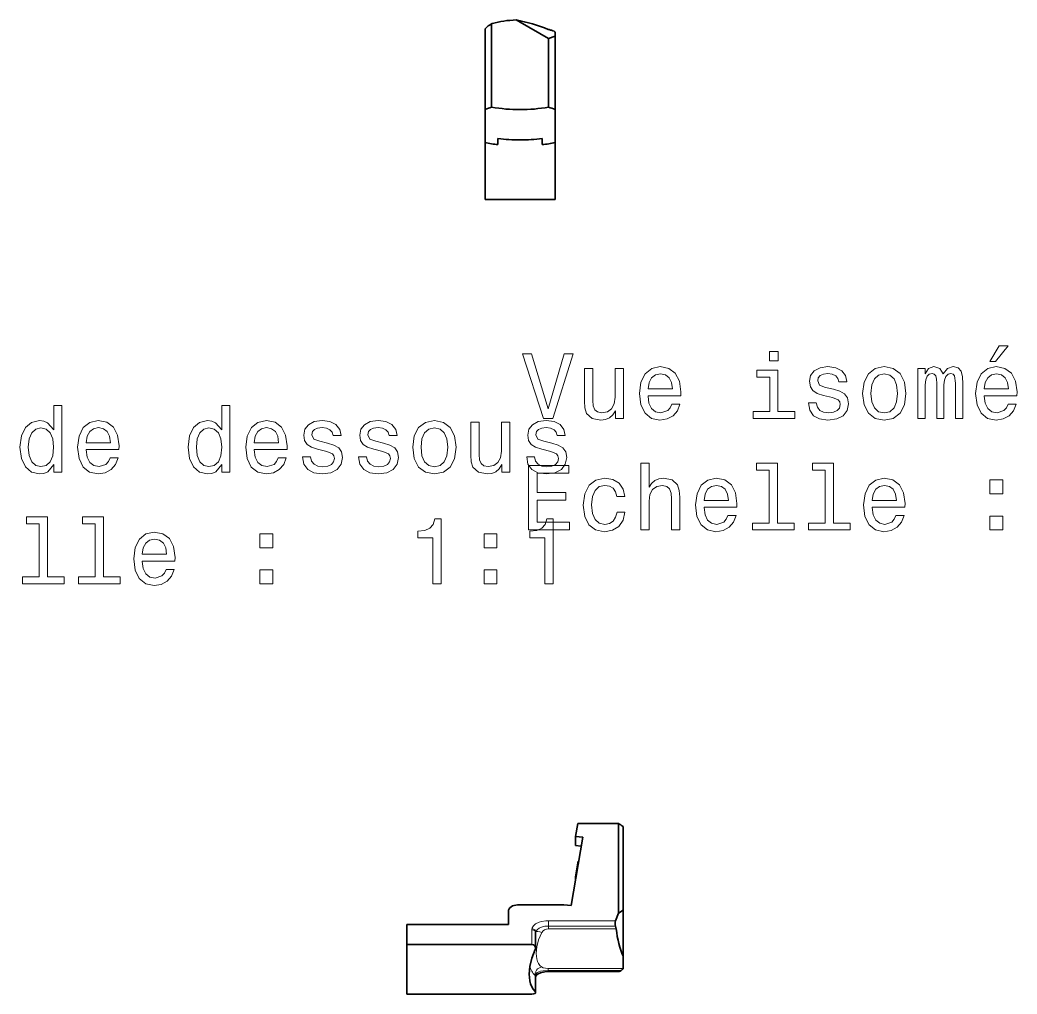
# Model space of a CAD drawing. Extents: x 550 to 772, y 358 to 469.
# Drawn here: x 606.9 to 661, y 415.9 to 468.7 of the extents above; entities that cross this region are included whole.
import ezdxf

# ---------------------------------------------------------------- set-up
doc = ezdxf.new("R2010")
doc.units = 0

msp = doc.modelspace()

# ---------------------------------------------------------------- linework, layer by layer
at = {"color": 7, "lineweight": 35, "ltscale": 0.006216}
msp.add_line((634.04425, 468.553955), (633.828918, 468.678284), dxfattribs=at)
at = {"color": 7, "lineweight": 35, "ltscale": 0.044529}
msp.add_line((634.04425, 468.553955), (635.586792, 467.663361), dxfattribs=at)
at = {"color": 7, "lineweight": 35, "ltscale": 0.107817}
msp.add_line((632.144226, 463.82489), (632.144226, 468.137573), dxfattribs=at)
at = {"color": 7, "lineweight": 35, "ltscale": 0.1129}
msp.add_line((632.501709, 463.955688), (632.501709, 468.47168), dxfattribs=at)
at = {"color": 7, "lineweight": 35, "ltscale": 0.00519}
msp.add_line((635.944275, 467.793762), (635.944275, 468.001343), dxfattribs=at)
at = {"color": 7, "lineweight": 35, "ltscale": 0.009513}
msp.add_line((635.586792, 467.663361), (635.944275, 467.793762), dxfattribs=at)
at = {"color": 7, "lineweight": 35, "ltscale": 0.092692}
msp.add_line((635.586792, 463.955688), (635.586792, 467.663361), dxfattribs=at)
at = {"color": 7, "lineweight": 35, "ltscale": 0.099222}
msp.add_line((635.944275, 463.82489), (635.944275, 467.793762), dxfattribs=at)
at = {"color": 7, "lineweight": 35, "ltscale": 0.044949}
for p, q in [((632.144226, 463.82489), (632.144226, 462.026917)), ((635.944275, 462.026917), (635.944275, 463.82489))]:
    msp.add_line(p, q, dxfattribs=at)
at = {"color": 7, "lineweight": 35, "ltscale": 0.001044}
msp.add_line((635.944275, 463.385681), (635.944275, 463.42746), dxfattribs=at)
at = {"color": 7, "lineweight": 35, "ltscale": 0.010401}
msp.add_line((635.944275, 463.385712), (635.944275, 462.969666), dxfattribs=at)
at = {"color": 7, "lineweight": 35, "ltscale": 0.005283}
msp.add_line((635.944275, 462.969666), (635.944275, 462.758362), dxfattribs=at)
at = {"color": 7, "lineweight": 35, "ltscale": 0.095541}
msp.add_line((635.944275, 458.936707), (635.944275, 462.758362), dxfattribs=at)
at = {"color": 7, "lineweight": 35, "ltscale": 0.077255}
msp.add_line((632.144226, 458.936707), (632.144226, 462.026917), dxfattribs=at)
at = {"color": 7, "lineweight": 35, "ltscale": 0.008224}
for p, q in [((632.844238, 461.917603), (632.844238, 462.246582)), ((635.244263, 462.246582), (635.244263, 461.917603))]:
    msp.add_line(p, q, dxfattribs=at)
at = {"color": 7, "lineweight": 35, "ltscale": 0.047501}
for q in [(632.144226, 458.936707), (635.944275, 458.936707)]:
    msp.add_line((634.04425, 458.936707), q, dxfattribs=at)
at = {"color": 7, "lineweight": 35, "ltscale": 0.017804}
msp.add_line((637.04718, 424.413635), (637.167358, 425.115601), dxfattribs=at)
at = {"color": 7, "lineweight": 35, "ltscale": 0.055051}
msp.add_line((637.167358, 425.115601), (639.369385, 425.115601), dxfattribs=at)
at = {"color": 7, "lineweight": 35, "ltscale": 0.121522}
msp.add_line((639.369385, 425.115601), (639.369385, 420.25473), dxfattribs=at)
at = {"color": 7, "lineweight": 35, "ltscale": 0.113525}
msp.add_line((639.622192, 424.955444), (639.622192, 420.414429), dxfattribs=at)
at = {"color": 7, "lineweight": 35, "ltscale": 0.094031}
msp.add_line((637.444336, 424.379639), (636.809753, 420.672302), dxfattribs=at)
at = {"color": 7, "lineweight": 35, "ltscale": 0.009965}
msp.add_line((637.04718, 424.413635), (637.444336, 424.379639), dxfattribs=at)
at = {"color": 7, "lineweight": 35, "ltscale": 0.012375}
msp.add_line((637.04718, 423.91864), (637.04718, 424.413635), dxfattribs=at)
at = {"color": 7, "lineweight": 35, "ltscale": 0.00787}
msp.add_line((637.04718, 423.91864), (637.36084, 423.891815), dxfattribs=at)
at = {"color": 7, "lineweight": 35, "ltscale": 0.021902}
msp.add_line((637.195007, 423.085114), (637.04718, 422.221588), dxfattribs=at)
at = {"color": 7, "lineweight": 35, "ltscale": 0.000693}
msp.add_line((637.195007, 423.085114), (637.222717, 423.085114), dxfattribs=at)
at = {"color": 7, "lineweight": 35, "ltscale": 0.00405}
msp.add_line((637.04718, 422.221588), (637.04718, 422.05957), dxfattribs=at)
at = {"color": 7, "lineweight": 35, "ltscale": 0.000686}
msp.add_line((637.04718, 422.221588), (637.074524, 422.219238), dxfattribs=at)
at = {"color": 7, "lineweight": 35, "ltscale": 0.012738}
msp.add_line((634.42218, 420.706268), (633.912659, 420.706268), dxfattribs=at)
at = {"color": 7, "lineweight": 35, "ltscale": 0.049762}
msp.add_line((634.42218, 420.706268), (636.412659, 420.706268), dxfattribs=at)
at = {"color": 7, "lineweight": 35, "ltscale": 0.009964}
msp.add_line((636.412659, 420.706268), (636.809753, 420.672302), dxfattribs=at)
at = {"color": 7, "lineweight": 35, "ltscale": 0.007476}
msp.add_line((639.622192, 420.414429), (639.369385, 420.25473), dxfattribs=at)
at = {"color": 7, "lineweight": 35, "ltscale": 0.054536}
msp.add_line((639.622192, 418.232971), (639.622192, 420.414429), dxfattribs=at)
at = {"color": 7, "lineweight": 35, "ltscale": 0.017678}
msp.add_line((633.412659, 420.352722), (633.412659, 419.645599), dxfattribs=at)
at = {"color": 7, "lineweight": 13, "ltscale": 0.090823}
for p, q in [((639.213623, 419.844727), (635.580688, 419.844727)), ((639.213623, 419.56189), (635.580688, 419.56189))]:
    msp.add_line(p, q, dxfattribs=at)
at = {"color": 7, "lineweight": 13, "ltscale": 0.007071}
msp.add_line((635.580688, 419.56189), (635.580688, 419.844727), dxfattribs=at)
at = {"color": 7, "lineweight": 35, "ltscale": 0.010965}
msp.add_line((639.369385, 420.25473), (639.213623, 419.844727), dxfattribs=at)
at = {"color": 7, "lineweight": 35, "ltscale": 0.027148}
msp.add_line((627.912659, 419.645599), (627.912659, 418.559692), dxfattribs=at)
at = {"color": 7, "lineweight": 35, "ltscale": 0.1375}
msp.add_line((627.912659, 419.645599), (633.412659, 419.645599), dxfattribs=at)
at = {"color": 7, "lineweight": 13, "ltscale": 0.016944}
msp.add_line((634.68573, 419.354736), (634.68573, 418.676971), dxfattribs=at)
at = {"color": 7, "lineweight": 13, "ltscale": 0.003716}
msp.add_line((635.580688, 419.413269), (635.580688, 419.56189), dxfattribs=at)
at = {"color": 7, "lineweight": 13, "ltscale": 0.091696}
msp.add_line((635.580688, 419.413269), (639.248535, 419.413269), dxfattribs=at)
at = {"color": 7, "lineweight": 35, "ltscale": 0.00049}
msp.add_line((634.885742, 419.213318), (634.887634, 419.232819), dxfattribs=at)
at = {"color": 7, "lineweight": 35, "ltscale": 0.016944}
msp.add_line((634.885742, 419.213318), (634.885742, 418.535553), dxfattribs=at)
at = {"color": 7, "lineweight": 35, "ltscale": 0.162738}
for p, q in [((627.912659, 418.559692), (634.42218, 418.559692)), ((627.912659, 415.872681), (634.42218, 415.872681))]:
    msp.add_line(p, q, dxfattribs=at)
at = {"color": 7, "lineweight": 35, "ltscale": 0.040204}
msp.add_line((627.912659, 418.559692), (627.912659, 416.951538), dxfattribs=at)
at = {"color": 7, "lineweight": 35, "ltscale": 0.006589}
msp.add_line((634.42218, 418.559692), (634.68573, 418.559692), dxfattribs=at)
at = {"color": 7, "lineweight": 13, "ltscale": 0.002932}
msp.add_line((634.68573, 418.676971), (634.68573, 418.559692), dxfattribs=at)
at = {"color": 7, "lineweight": 35, "ltscale": 0.004295}
msp.add_line((634.885742, 418.535553), (634.885742, 418.36377), dxfattribs=at)
at = {"color": 7, "lineweight": 35, "ltscale": 0.007613}
msp.add_line((639.622192, 418.232971), (639.622192, 417.928436), dxfattribs=at)
at = {"color": 7, "lineweight": 35, "ltscale": 0.01673}
msp.add_line((639.622192, 417.928406), (639.622192, 417.259186), dxfattribs=at)
at = {"color": 7, "lineweight": 13, "ltscale": 0.002625}
msp.add_line((635.566467, 417.259186), (635.566467, 417.154175), dxfattribs=at)
at = {"color": 7, "lineweight": 13, "ltscale": 0.101393}
msp.add_line((635.566467, 417.259186), (639.622192, 417.259186), dxfattribs=at)
at = {"color": 7, "lineweight": 13, "ltscale": 0.098792}
msp.add_line((635.566467, 417.154175), (639.518127, 417.154175), dxfattribs=at)
at = {"color": 7, "lineweight": 13, "ltscale": 0.001653}
msp.add_line((635.566467, 417.088074), (635.566467, 417.154175), dxfattribs=at)
at = {"color": 7, "lineweight": 35, "ltscale": 0.000404}
msp.add_line((639.622192, 417.259186), (639.622192, 417.243011), dxfattribs=at)
at = {"color": 7, "lineweight": 35, "ltscale": 0.026971}
msp.add_line((627.912659, 415.872681), (627.912659, 416.951538), dxfattribs=at)
at = {"color": 7, "lineweight": 13, "ltscale": 0.016921}
msp.add_line((634.85907, 416.199921), (634.859131, 416.87677), dxfattribs=at)
at = {"color": 7, "lineweight": 13, "ltscale": 0.000249}
msp.add_line((634.865601, 416.869171), (634.859131, 416.87677), dxfattribs=at)
at = {"color": 7, "lineweight": 13, "ltscale": 0.016933}
msp.add_line((634.865601, 416.869171), (634.865601, 416.191864), dxfattribs=at)
at = {"color": 7, "lineweight": 35, "ltscale": 0.016933}
msp.add_line((634.885864, 416.807129), (634.885864, 416.129791), dxfattribs=at)
at = {"color": 7, "lineweight": 35, "ltscale": 0.096109}
msp.add_line((635.566467, 417.088074), (639.410828, 417.088074), dxfattribs=at)
at = {"color": 7, "lineweight": 13, "ltscale": 0.004839}
msp.add_line((634.85907, 416.199921), (634.85907, 416.006348), dxfattribs=at)
at = {"color": 7, "lineweight": 13, "ltscale": 0.004797}
msp.add_line((634.865601, 416.191864), (634.865601, 415.999969), dxfattribs=at)
at = {"color": 7, "lineweight": 35, "ltscale": 0.004253}
msp.add_line((634.885864, 416.129791), (634.885864, 415.959656), dxfattribs=at)
at = {"color": 7, "lineweight": 35, "ltscale": 0.006592}
msp.add_line((634.42218, 415.872681), (634.685852, 415.872681), dxfattribs=at)
at = {"color": 7, "lineweight": 35, "ltscale": 0.000228}
msp.add_line((634.865601, 415.999969), (634.85907, 416.006348), dxfattribs=at)
at = {"color": 7, "lineweight": 13}
for points in [[(648.03418, 450.701111), (647.565125, 450.701111), (647.565125, 450.196808), (648.03418, 450.196808)], [(659.502441, 450.156433), (659.799988, 450.156433), (660.501038, 451.013794), (660.006775, 451.013794)], [(636.439758, 450.585114), (635.562256, 447.604584), (634.659546, 450.585114), (634.18042, 450.585114), (635.31012, 447.080078), (635.814453, 447.080078), (636.918884, 450.585114)], [(639.642212, 449.7883), (639.198425, 449.7883), (639.198425, 448.224884), (639.14801, 447.861786), (639.00177, 447.599518), (638.77478, 447.438141), (638.477234, 447.387726), (638.240234, 447.42807), (638.088928, 447.549103), (638.003174, 447.755859), (637.983032, 448.04837), (637.983032, 449.7883), (637.539185, 449.7883), (637.539185, 448.008026), (637.554321, 447.649963), (637.650146, 447.352417), (637.942688, 447.080078), (638.411682, 446.984253), (638.663818, 447.019562), (638.880676, 447.110352), (639.067322, 447.266663), (639.218628, 447.493622), (639.218628, 447.080078), (639.642212, 447.080078)], [(640.978699, 448.305573), (642.753906, 448.305573), (642.758972, 448.51236), (642.678284, 449.092316), (642.45636, 449.526031), (642.103333, 449.7883), (641.634338, 449.884125), (641.175354, 449.783234), (640.822327, 449.500824), (640.595398, 449.041901), (640.514709, 448.436707), (640.590332, 447.816376), (640.817322, 447.362488), (641.165283, 447.080078), (641.619202, 446.984253), (642.012573, 447.049805), (642.335327, 447.221283), (642.572327, 447.493622), (642.708496, 447.85672), (642.269775, 447.85672), (642.178955, 447.654999), (642.047852, 447.503723), (641.674683, 447.38266), (641.387207, 447.438141), (641.170349, 447.614655), (641.029114, 447.90213), (640.978699, 448.290466)], [(648.019043, 447.453278), (648.019043, 449.69751), (646.879272, 449.69751), (646.879272, 449.319275), (647.575256, 449.319275), (647.575256, 447.453278), (646.66748, 447.453278), (646.66748, 447.080078), (648.93689, 447.080078), (648.93689, 447.453278)], [(651.02478, 448.6586), (650.59613, 448.75946), (650.278381, 448.875458), (650.172485, 449.112488), (650.202759, 449.278931), (650.308655, 449.399963), (650.480103, 449.475616), (650.727234, 449.505859), (650.964294, 449.475616), (651.150879, 449.384827), (651.271912, 449.248657), (651.322327, 449.067108), (651.756042, 449.067108), (651.756042, 449.077209), (651.68042, 449.404999), (651.473633, 449.662201), (651.150879, 449.823608), (650.727234, 449.884125), (650.298584, 449.823608), (649.985901, 449.657166), (649.789185, 449.410034), (649.728699, 449.097382), (649.774048, 448.794769), (649.915283, 448.582947), (650.147278, 448.431671), (650.485168, 448.325745), (650.979431, 448.204712), (651.281982, 448.078644), (651.362671, 447.977783), (651.392944, 447.826477), (651.347534, 447.639862), (651.226501, 447.498657), (651.029846, 447.407898), (650.767578, 447.377625), (650.490234, 447.407898), (650.288513, 447.513794), (650.152344, 447.685272), (650.096863, 447.922302), (649.668152, 447.922302), (649.73877, 447.518829), (649.945557, 447.226318), (650.273376, 447.049805), (650.727234, 446.984253), (651.201294, 447.049805), (651.549316, 447.226318), (651.761108, 447.508759), (651.836731, 447.876923), (651.781311, 448.194641), (651.624939, 448.411499), (651.367737, 448.552704)], [(652.603333, 448.431671), (652.684021, 447.816376), (652.916016, 447.362488), (653.28418, 447.080078), (653.778381, 446.984253), (654.267578, 447.080078), (654.635742, 447.357452), (654.867737, 447.81134), (654.953491, 448.431671), (654.867737, 449.046936), (654.635742, 449.505859), (654.267578, 449.783234), (653.778381, 449.884125), (653.28418, 449.783234), (652.916016, 449.500824), (652.684021, 449.046936)], [(655.593994, 447.080078), (656.002441, 447.080078), (656.002441, 448.890594), (656.02771, 449.162933), (656.103333, 449.359619), (656.219299, 449.475616), (656.370605, 449.520996), (656.491638, 449.480652), (656.572327, 449.379791), (656.612671, 449.208313), (656.627808, 448.981384), (656.627808, 447.080078), (657.011108, 447.080078), (657.011108, 448.890594), (657.036316, 449.157898), (657.112, 449.354584), (657.233032, 449.475616), (657.384338, 449.520996), (657.505371, 449.480652), (657.58606, 449.379791), (657.636475, 448.981384), (657.636475, 447.080078), (658.044983, 447.080078), (658.044983, 448.951111), (658.019775, 449.339447), (657.939087, 449.636993), (657.77771, 449.818542), (657.515442, 449.884125), (657.207825, 449.783234), (656.970764, 449.490753), (656.78418, 449.778198), (656.471497, 449.884125), (656.184021, 449.783234), (655.987305, 449.500824), (655.987305, 449.7883), (655.593994, 449.7883)], [(659.194824, 448.305573), (660.970032, 448.305573), (660.975098, 448.51236), (660.894409, 449.092316), (660.672485, 449.526031), (660.319458, 449.7883), (659.850464, 449.884125), (659.391541, 449.783234), (659.038513, 449.500824), (658.811523, 449.041901), (658.730835, 448.436707), (658.806519, 447.816376), (659.033447, 447.362488), (659.381409, 447.080078), (659.835327, 446.984253), (660.228699, 447.049805), (660.551453, 447.221283), (660.788513, 447.493622), (660.924683, 447.85672), (660.485901, 447.85672), (660.395142, 447.654999), (660.263977, 447.503723), (659.890808, 447.38266), (659.603333, 447.438141), (659.386475, 447.614655), (659.245239, 447.90213), (659.194824, 448.290466)], [(640.978699, 448.678772), (641.03418, 449.026764), (641.170349, 449.283966), (641.377075, 449.440308), (641.649414, 449.495789), (641.916748, 449.440308), (642.123474, 449.283966), (642.249573, 449.026764), (642.294983, 448.678772)], [(653.05719, 448.436707), (653.1026, 448.890594), (653.243835, 449.218414), (653.470764, 449.420135), (653.778381, 449.490753), (654.080994, 449.420135), (654.307922, 449.22345), (654.449158, 448.890594), (654.499573, 448.436707), (654.449158, 447.977783), (654.307922, 447.644928), (654.080994, 447.443176), (653.778381, 447.377625), (653.470764, 447.443176), (653.243835, 447.644928), (653.1026, 447.977783)], [(659.194824, 448.678772), (659.250305, 449.026764), (659.386475, 449.283966), (659.593262, 449.440308), (659.865601, 449.495789), (660.132874, 449.440308), (660.339661, 449.283966), (660.465698, 449.026764), (660.511108, 448.678772)], [(608.771973, 444.578949), (608.771973, 444.16037), (609.215759, 444.16037), (609.215759, 447.781403), (608.777039, 447.781403), (608.777039, 446.455048), (608.439148, 446.838318), (608.232361, 446.929108), (607.9953, 446.964417), (607.56665, 446.863525), (607.233826, 446.581116), (607.016968, 446.127228), (606.941284, 445.516998), (607.016968, 444.906769), (607.233826, 444.447845), (607.56665, 444.16037), (607.9953, 444.064545), (608.232361, 444.099854), (608.444153, 444.190643)], [(617.880066, 444.578949), (617.880066, 444.16037), (618.323853, 444.16037), (618.323853, 447.781403), (617.885071, 447.781403), (617.885071, 446.455048), (617.54718, 446.838318), (617.340454, 446.929108), (617.103394, 446.964417), (616.674744, 446.863525), (616.341858, 446.581116), (616.125, 446.127228), (616.049377, 445.516998), (616.125, 444.906769), (616.341858, 444.447845), (616.674744, 444.16037), (617.103394, 444.064545), (617.340454, 444.099854), (617.552246, 444.190643)], [(610.532043, 445.385864), (612.307312, 445.385864), (612.312317, 445.592651), (612.231628, 446.172607), (612.009766, 446.606323), (611.656738, 446.868591), (611.187683, 446.964417), (610.72876, 446.863525), (610.375732, 446.581116), (610.148804, 446.122192), (610.068115, 445.516998), (610.143738, 444.896667), (610.370667, 444.44278), (610.718689, 444.16037), (611.172546, 444.064545), (611.565918, 444.130096), (611.888672, 444.301575), (612.125732, 444.573914), (612.261902, 444.937012), (611.82312, 444.937012), (611.732361, 444.735291), (611.601257, 444.584015), (611.228027, 444.462952), (610.940552, 444.518433), (610.723694, 444.694946), (610.58252, 444.982422), (610.532043, 445.370758)], [(619.640137, 445.385864), (621.415344, 445.385864), (621.42041, 445.592651), (621.339722, 446.172607), (621.117798, 446.606323), (620.764771, 446.868591), (620.295776, 446.964417), (619.836853, 446.863525), (619.483826, 446.581116), (619.256836, 446.122192), (619.176147, 445.516998), (619.251831, 444.896667), (619.47876, 444.44278), (619.826721, 444.16037), (620.28064, 444.064545), (620.674011, 444.130096), (620.996765, 444.301575), (621.233826, 444.573914), (621.369995, 444.937012), (620.931213, 444.937012), (620.840454, 444.735291), (620.70929, 444.584015), (620.336121, 444.462952), (620.048645, 444.518433), (619.831787, 444.694946), (619.690552, 444.982422), (619.640137, 445.370758)], [(623.614197, 445.738892), (623.185547, 445.839752), (622.867798, 445.95575), (622.761902, 446.19278), (622.792175, 446.359222), (622.898071, 446.480255), (623.069519, 446.555908), (623.31665, 446.586151), (623.553711, 446.555908), (623.740295, 446.465118), (623.861328, 446.328949), (623.911743, 446.1474), (624.345459, 446.1474), (624.345459, 446.157501), (624.269836, 446.485291), (624.063049, 446.742493), (623.740295, 446.9039), (623.31665, 446.964417), (622.888, 446.9039), (622.575317, 446.737457), (622.378601, 446.490326), (622.318115, 446.177673), (622.363464, 445.875061), (622.5047, 445.663239), (622.736694, 445.511963), (623.074585, 445.406036), (623.568787, 445.285004), (623.871399, 445.158936), (623.952087, 445.058075), (623.982361, 444.906769), (623.936951, 444.720154), (623.815918, 444.578949), (623.619263, 444.48819), (623.356995, 444.457916), (623.07959, 444.48819), (622.877869, 444.594086), (622.741699, 444.765564), (622.686279, 445.002594), (622.257568, 445.002594), (622.328186, 444.599121), (622.534973, 444.30661), (622.862793, 444.130096), (623.31665, 444.064545), (623.79071, 444.130096), (624.138672, 444.30661), (624.350525, 444.58905), (624.426147, 444.957214), (624.370667, 445.274933), (624.214355, 445.491791), (623.957153, 445.632996)], [(626.650208, 445.738892), (626.221558, 445.839752), (625.903809, 445.95575), (625.797913, 446.19278), (625.828186, 446.359222), (625.934082, 446.480255), (626.10553, 446.555908), (626.352661, 446.586151), (626.589722, 446.555908), (626.776306, 446.465118), (626.897339, 446.328949), (626.947754, 446.1474), (627.38147, 446.1474), (627.38147, 446.157501), (627.305847, 446.485291), (627.09906, 446.742493), (626.776306, 446.9039), (626.352661, 446.964417), (625.924011, 446.9039), (625.611328, 446.737457), (625.414612, 446.490326), (625.354126, 446.177673), (625.399475, 445.875061), (625.54071, 445.663239), (625.772705, 445.511963), (626.110596, 445.406036), (626.604858, 445.285004), (626.90741, 445.158936), (626.988098, 445.058075), (627.018372, 444.906769), (626.973022, 444.720154), (626.851929, 444.578949), (626.655273, 444.48819), (626.393005, 444.457916), (626.115662, 444.48819), (625.91394, 444.594086), (625.777771, 444.765564), (625.72229, 445.002594), (625.293579, 445.002594), (625.364197, 444.599121), (625.570984, 444.30661), (625.898804, 444.130096), (626.352661, 444.064545), (626.826721, 444.130096), (627.174744, 444.30661), (627.386536, 444.58905), (627.462158, 444.957214), (627.406738, 445.274933), (627.250366, 445.491791), (626.993164, 445.632996)], [(628.22876, 445.511963), (628.309448, 444.896667), (628.541443, 444.44278), (628.909607, 444.16037), (629.403809, 444.064545), (629.893005, 444.16037), (630.261169, 444.437744), (630.493164, 444.891632), (630.578918, 445.511963), (630.493164, 446.127228), (630.261169, 446.586151), (629.893005, 446.863525), (629.403809, 446.964417), (628.909607, 446.863525), (628.541443, 446.581116), (628.309448, 446.127228)], [(633.483765, 446.868591), (633.039978, 446.868591), (633.039978, 445.305176), (632.989563, 444.942078), (632.843323, 444.67981), (632.616333, 444.518433), (632.318787, 444.468018), (632.081787, 444.508362), (631.930481, 444.629395), (631.844727, 444.836151), (631.824585, 445.128662), (631.824585, 446.868591), (631.380798, 446.868591), (631.380798, 445.088318), (631.395874, 444.730255), (631.491699, 444.432709), (631.784241, 444.16037), (632.253235, 444.064545), (632.505432, 444.099854), (632.72229, 444.190643), (632.908875, 444.346954), (633.060181, 444.573914), (633.060181, 444.16037), (633.483765, 444.16037)], [(635.758301, 445.738892), (635.32959, 445.839752), (635.011902, 445.95575), (634.906006, 446.19278), (634.936218, 446.359222), (635.042175, 446.480255), (635.213623, 446.555908), (635.460754, 446.586151), (635.697754, 446.555908), (635.884399, 446.465118), (636.005432, 446.328949), (636.055847, 446.1474), (636.489563, 446.1474), (636.489563, 446.157501), (636.41394, 446.485291), (636.207153, 446.742493), (635.884399, 446.9039), (635.460754, 446.964417), (635.032043, 446.9039), (634.71936, 446.737457), (634.522705, 446.490326), (634.462158, 446.177673), (634.507568, 445.875061), (634.648804, 445.663239), (634.880737, 445.511963), (635.218689, 445.406036), (635.712891, 445.285004), (636.015503, 445.158936), (636.096191, 445.058075), (636.126465, 444.906769), (636.081055, 444.720154), (635.960022, 444.578949), (635.763306, 444.48819), (635.501099, 444.457916), (635.223694, 444.48819), (635.021973, 444.594086), (634.885803, 444.765564), (634.830322, 445.002594), (634.401672, 445.002594), (634.47229, 444.599121), (634.679016, 444.30661), (635.006836, 444.130096), (635.460754, 444.064545), (635.934814, 444.130096), (636.282776, 444.30661), (636.494629, 444.58905), (636.570251, 444.957214), (636.514771, 445.274933), (636.358459, 445.491791), (636.101257, 445.632996)], [(608.070984, 446.565979), (608.363464, 446.495392), (608.585388, 446.298706), (608.716492, 445.970886), (608.766968, 445.516998), (608.716492, 445.058075), (608.585388, 444.730255), (608.363464, 444.528534), (608.070984, 444.462952), (607.793579, 444.528534), (607.581787, 444.730255), (607.440552, 445.06311), (607.395203, 445.516998), (607.440552, 445.965851), (607.581787, 446.29364), (607.793579, 446.495392)], [(610.532043, 445.759064), (610.587524, 446.107056), (610.723694, 446.364258), (610.930481, 446.520599), (611.20282, 446.57608), (611.470093, 446.520599), (611.67688, 446.364258), (611.802979, 446.107056), (611.848328, 445.759064)], [(617.179077, 446.565979), (617.471558, 446.495392), (617.693481, 446.298706), (617.824585, 445.970886), (617.875, 445.516998), (617.824585, 445.058075), (617.693481, 444.730255), (617.471558, 444.528534), (617.179077, 444.462952), (616.901672, 444.528534), (616.68988, 444.730255), (616.548645, 445.06311), (616.503235, 445.516998), (616.548645, 445.965851), (616.68988, 446.29364), (616.901672, 446.495392)], [(619.640137, 445.759064), (619.695618, 446.107056), (619.831787, 446.364258), (620.038574, 446.520599), (620.310913, 446.57608), (620.578186, 446.520599), (620.784973, 446.364258), (620.911011, 446.107056), (620.956421, 445.759064)], [(628.682617, 445.516998), (628.728027, 445.970886), (628.869263, 446.298706), (629.096191, 446.500427), (629.403809, 446.571045), (629.706421, 446.500427), (629.93335, 446.303741), (630.074585, 445.970886), (630.125, 445.516998), (630.074585, 445.058075), (629.93335, 444.72522), (629.706421, 444.523468), (629.403809, 444.457916), (629.096191, 444.523468), (628.869263, 444.72522), (628.728027, 445.058075)], [(634.503174, 441.033234), (636.722229, 441.033234), (636.722229, 441.456879), (634.967163, 441.456879), (634.967163, 442.642029), (636.530579, 442.642029), (636.530579, 443.060608), (634.967163, 443.060608), (634.967163, 444.109589), (636.681885, 444.109589), (636.681885, 444.533234), (634.503174, 444.533234)], [(640.590332, 441.033234), (641.03418, 441.033234), (641.03418, 442.596649), (641.079529, 442.954712), (641.22583, 443.216949), (641.452759, 443.378326), (641.755371, 443.438843), (641.997437, 443.388428), (642.148743, 443.252258), (642.224365, 443.025299), (642.249573, 442.722717), (642.249573, 441.033234), (642.693359, 441.033234), (642.693359, 442.813507), (642.673218, 443.17157), (642.582458, 443.469116), (642.284912, 443.741455), (641.820923, 443.83728), (641.568726, 443.801971), (641.351868, 443.706146), (641.170349, 443.55484), (641.03418, 443.348083), (641.03418, 444.654266), (640.590332, 444.654266)], [(647.544983, 444.281067), (647.544983, 441.406433), (646.632141, 441.406433), (646.632141, 441.033234), (648.896545, 441.033234), (648.896545, 441.406433), (647.98877, 441.406433), (647.98877, 444.654266), (646.848999, 444.654266), (646.848999, 444.281067)], [(650.580994, 444.281067), (650.580994, 441.406433), (649.668152, 441.406433), (649.668152, 441.033234), (651.932556, 441.033234), (651.932556, 441.406433), (651.02478, 441.406433), (651.02478, 444.654266), (649.88501, 444.654266), (649.88501, 444.281067)], [(639.279114, 442.84375), (639.717896, 442.84375), (639.627075, 443.247223), (639.410217, 443.564941), (639.072327, 443.761627), (638.633606, 443.83728), (638.149414, 443.736389), (637.781311, 443.453979), (637.549316, 442.995056), (637.468628, 442.379761), (637.54425, 441.769531), (637.771179, 441.315643), (638.129272, 441.033234), (638.618469, 440.937408), (639.052185, 441.013062), (639.390076, 441.224884), (639.62207, 441.557739), (639.7229, 442.001526), (639.299316, 442.001526), (639.223633, 441.719116), (639.082458, 441.507294), (638.880676, 441.37616), (638.633606, 441.335815), (638.325928, 441.401398), (638.104065, 441.603119), (637.967896, 441.930939), (637.922485, 442.394897), (637.967896, 442.848785), (638.10907, 443.176605), (638.33606, 443.378326), (638.633606, 443.448944), (638.895813, 443.403564), (639.092529, 443.287567), (639.223633, 443.095917)], [(644.014709, 442.258728), (645.789917, 442.258728), (645.794983, 442.465515), (645.714294, 443.045471), (645.492371, 443.479187), (645.139343, 443.741455), (644.670349, 443.83728), (644.211426, 443.736389), (643.858398, 443.453979), (643.631409, 442.995056), (643.55072, 442.389862), (643.626404, 441.769531), (643.853333, 441.315643), (644.201294, 441.033234), (644.655212, 440.937408), (645.048584, 441.00296), (645.371338, 441.174438), (645.608398, 441.446777), (645.744568, 441.809875), (645.305786, 441.809875), (645.215027, 441.608154), (645.083862, 441.456879), (644.710693, 441.335815), (644.423218, 441.391296), (644.20636, 441.56781), (644.065125, 441.855286), (644.014709, 442.243622)], [(653.122803, 442.258728), (654.89801, 442.258728), (654.903015, 442.465515), (654.822327, 443.045471), (654.600464, 443.479187), (654.247437, 443.741455), (653.778381, 443.83728), (653.319458, 443.736389), (652.966431, 443.453979), (652.739502, 442.995056), (652.658813, 442.389862), (652.734436, 441.769531), (652.961426, 441.315643), (653.309387, 441.033234), (653.763245, 440.937408), (654.156616, 441.00296), (654.479431, 441.174438), (654.716431, 441.446777), (654.8526, 441.809875), (654.413818, 441.809875), (654.323059, 441.608154), (654.191956, 441.456879), (653.818726, 441.335815), (653.531311, 441.391296), (653.314453, 441.56781), (653.173218, 441.855286), (653.122803, 442.243622)], [(659.502441, 442.990021), (660.198425, 442.990021), (660.198425, 443.741455), (659.502441, 443.741455)], [(644.014709, 442.631927), (644.07019, 442.979919), (644.20636, 443.237122), (644.413147, 443.393463), (644.685486, 443.448944), (644.952759, 443.393463), (645.159546, 443.237122), (645.285583, 442.979919), (645.330994, 442.631927)], [(653.122803, 442.631927), (653.178284, 442.979919), (653.314453, 443.237122), (653.521179, 443.393463), (653.793518, 443.448944), (654.060791, 443.393463), (654.267578, 443.237122), (654.393677, 442.979919), (654.439087, 442.631927)], [(607.990295, 441.361359), (607.990295, 438.486725), (607.077454, 438.486725), (607.077454, 438.113525), (609.341858, 438.113525), (609.341858, 438.486725), (608.434082, 438.486725), (608.434082, 441.734558), (607.294312, 441.734558), (607.294312, 441.361359)], [(611.026306, 441.361359), (611.026306, 438.486725), (610.113464, 438.486725), (610.113464, 438.113525), (612.377869, 438.113525), (612.377869, 438.486725), (611.470093, 438.486725), (611.470093, 441.734558), (610.330322, 441.734558), (610.330322, 441.361359)], [(629.313049, 438.113525), (629.771973, 438.113525), (629.771973, 441.638733), (629.429016, 441.638733), (629.338257, 441.331116), (629.156738, 441.124329), (628.879333, 441.003296), (628.496033, 440.962952), (628.496033, 440.604889), (629.313049, 440.604889)], [(635.385071, 438.113525), (635.843994, 438.113525), (635.843994, 441.638733), (635.501099, 441.638733), (635.410278, 441.331116), (635.22876, 441.124329), (634.951355, 441.003296), (634.568115, 440.962952), (634.568115, 440.604889), (635.385071, 440.604889)], [(659.502441, 441.033234), (660.198425, 441.033234), (660.198425, 441.784668), (659.502441, 441.784668)], [(613.568115, 439.33902), (615.343323, 439.33902), (615.348328, 439.545807), (615.267639, 440.125763), (615.045776, 440.559479), (614.692749, 440.821747), (614.223694, 440.917572), (613.764771, 440.816681), (613.411743, 440.534271), (613.184814, 440.075348), (613.104126, 439.470154), (613.179749, 438.849823), (613.406738, 438.395935), (613.7547, 438.113525), (614.208557, 438.0177), (614.601929, 438.083252), (614.924744, 438.25473), (615.161743, 438.527069), (615.297913, 438.890167), (614.859131, 438.890167), (614.768372, 438.688446), (614.637268, 438.53717), (614.264038, 438.416107), (613.976624, 438.471588), (613.759766, 438.648102), (613.61853, 438.935577), (613.568115, 439.323914)], [(613.568115, 439.712219), (613.623596, 440.060211), (613.759766, 440.317413), (613.966492, 440.473755), (614.238831, 440.529236), (614.506104, 440.473755), (614.712891, 440.317413), (614.838989, 440.060211), (614.884399, 439.712219)], [(619.947754, 440.070313), (620.643738, 440.070313), (620.643738, 440.821747), (619.947754, 440.821747)], [(632.091858, 440.070313), (632.787842, 440.070313), (632.787842, 440.821747), (632.091858, 440.821747)], [(619.947754, 438.113525), (620.643738, 438.113525), (620.643738, 438.86496), (619.947754, 438.86496)], [(632.091858, 438.113525), (632.787842, 438.113525), (632.787842, 438.86496), (632.091858, 438.86496)]]:
    msp.add_lwpolyline(points, close=True, dxfattribs=at)
for points in [[(634.691223, 419.411896), (634.704773, 419.460388), (634.768066, 419.568756), (634.888062, 419.675446), (635.086304, 419.771362), (635.199707, 419.803802), (635.443115, 419.839813), (635.580688, 419.844727)], [(634.902466, 419.27124), (634.979065, 419.365082), (635.082947, 419.439819), (635.200867, 419.494934), (635.389404, 419.545593), (635.580688, 419.56189)], [(634.912659, 418.075897), (634.947266, 418.433685), (635.049988, 418.816132), (635.220642, 419.20343)], [(635.203735, 417.340424), (635.116333, 417.424561), (635.044861, 417.522552), (634.985352, 417.643433), (634.943848, 417.778992), (634.912659, 418.075897)], [(635.566467, 417.154175), (635.287354, 417.138153), (635.15094, 417.111938), (635.055908, 417.079803), (634.972839, 417.034607), (634.897217, 416.960175), (634.865601, 416.869171)], [(635.566467, 417.259186), (635.420959, 417.268158), (635.293945, 417.295349), (635.203735, 417.340424)]]:
    msp.add_lwpolyline(points, dxfattribs=at)
at = {"color": 7, "lineweight": 35}
for points in [[(634.866577, 418.282288), (634.679077, 417.822479), (634.569092, 417.373169), (634.532654, 416.951538)], [(634.85907, 416.006348), (634.755676, 416.129364), (634.673218, 416.267487), (634.610474, 416.420258), (634.566772, 416.586151), (634.532654, 416.951538)], [(634.885864, 416.807129), (634.895447, 416.84726), (634.93335, 416.901367), (635.016785, 416.966766), (635.154419, 417.028748), (635.387329, 417.078186), (635.566467, 417.088074)], [(634.685852, 415.872681), (634.777588, 415.881989), (634.850647, 415.909515), (634.874512, 415.930054), (634.885864, 415.959656)]]:
    msp.add_lwpolyline(points, dxfattribs=at)
for centre, radius, start, end in [((631.909851, 458.852844), 10.010851, 68.527315, 78.948449), ((631.82843, 469.328857), 1.089965, 298.865197, 308.149514), ((635.978882, 469.195618), 1.103997, 248.499791, 257.731236), ((629.335327, 472.055298), 8.696547, 288.843977, 291.352023), ((634.033386, 472.252106), 8.436788, 259.54015, 270.073907), ((634.055115, 472.252106), 8.436788, 269.926095, 280.459852), ((638.753235, 472.05545), 8.696712, 248.647726, 251.155731), ((633.925293, 471.139893), 9.285398, 258.941334, 263.314117), ((634.038391, 472.442444), 10.265579, 263.319813, 270.032584), ((634.05011, 472.442444), 10.265579, 269.967411, 276.680189), ((634.163208, 471.139893), 9.285398, 276.685885, 281.058668), ((636.884705, 420.916077), 4.87955, 55.874595, 59.388973), ((639.657837, 419.703308), 0.466749, 162.339321, 197.660597), ((638.592957, 419.339081), 0.659599, 6.457032, 19.745942), ((635.015198, 419.205627), 0.130437, 149.797619, 167.971058), ((634.686707, 418.360077), 0.199411, 1.060782, 90.282923), ((634.703247, 418.363586), 0.182468, 333.536712, 0.058607), ((639.94928, 416.756073), 0.586693, 123.89134, 137.281325), ((634.829102, 415.955811), 0.057087, 3.861402, 50.411748)]:
    msp.add_arc(centre, radius, start, end, dxfattribs=at)
at = {"color": 7, "lineweight": 13}
for centre, radius, start, end in [((634.989014, 419.354309), 0.303299, 169.05449, 179.917414), ((635.577637, 419.00296), 0.410004, 89.575376, 150.687224), ((635.607117, 417.616516), 1.05263, 191.486584, 224.681931), ((634.7771, 416.805725), 0.10884, 0.744385, 35.647505)]:
    msp.add_arc(centre, radius, start, end, dxfattribs=at)
at = {"color": 7, "lineweight": 35}
for centre, major_axis, ratio, start_param, end_param in [((632.374268, 468.678375), (-0.380005, 0), 0.57735, 1.912870799, 2.025818818), ((634.04425, 466.707733), (-3.419922, 0), 0.57735, 4.775403898, 5.167411471), ((632.344238, 468.253052), (0.191406, 0.143982), 0.402543, 1.225033457, 2.847591352), ((635.744263, 468.045227), (0.19928, -0.049774), 0.339389, 0.084546217, 1.655342803), ((633.912659, 420.352722), (-0.5, 0), 0.707107, 4.71238898, 6.283185307), ((640.480652, 420.493164), (0.000366, -3.418671), 0.379901, 5.033729396, 5.56073273), ((639.510803, 417.288086), (0.1203, 0.194641), 0.381966, 3.373421934, 4.21057619)]:
    msp.add_ellipse(centre, major_axis=major_axis, ratio=ratio, start_param=start_param, end_param=end_param, dxfattribs=at)
at = {"color": 7, "lineweight": 13}
for centre, major_axis, ratio, start_param, end_param in [((634.68573, 419.213318), (0.200012, 0), 0.707107, 0.000001225, 1.570799179), ((634.691223, 419.270477), (0.196411, -0.037659), 0.700698, 6.283184636, 7.987509703), ((635.220642, 419.060028), (0.342407, -0.164825), 0.344707, 1.735233509, 3.004273014), ((635.203735, 416.98999), (-0.25412, -0.282532), 0.847146, 3.956874992, 5.687881528)]:
    msp.add_ellipse(centre, major_axis=major_axis, ratio=ratio, start_param=start_param, end_param=end_param, dxfattribs=at)

doc.saveas('drawing.dxf')
